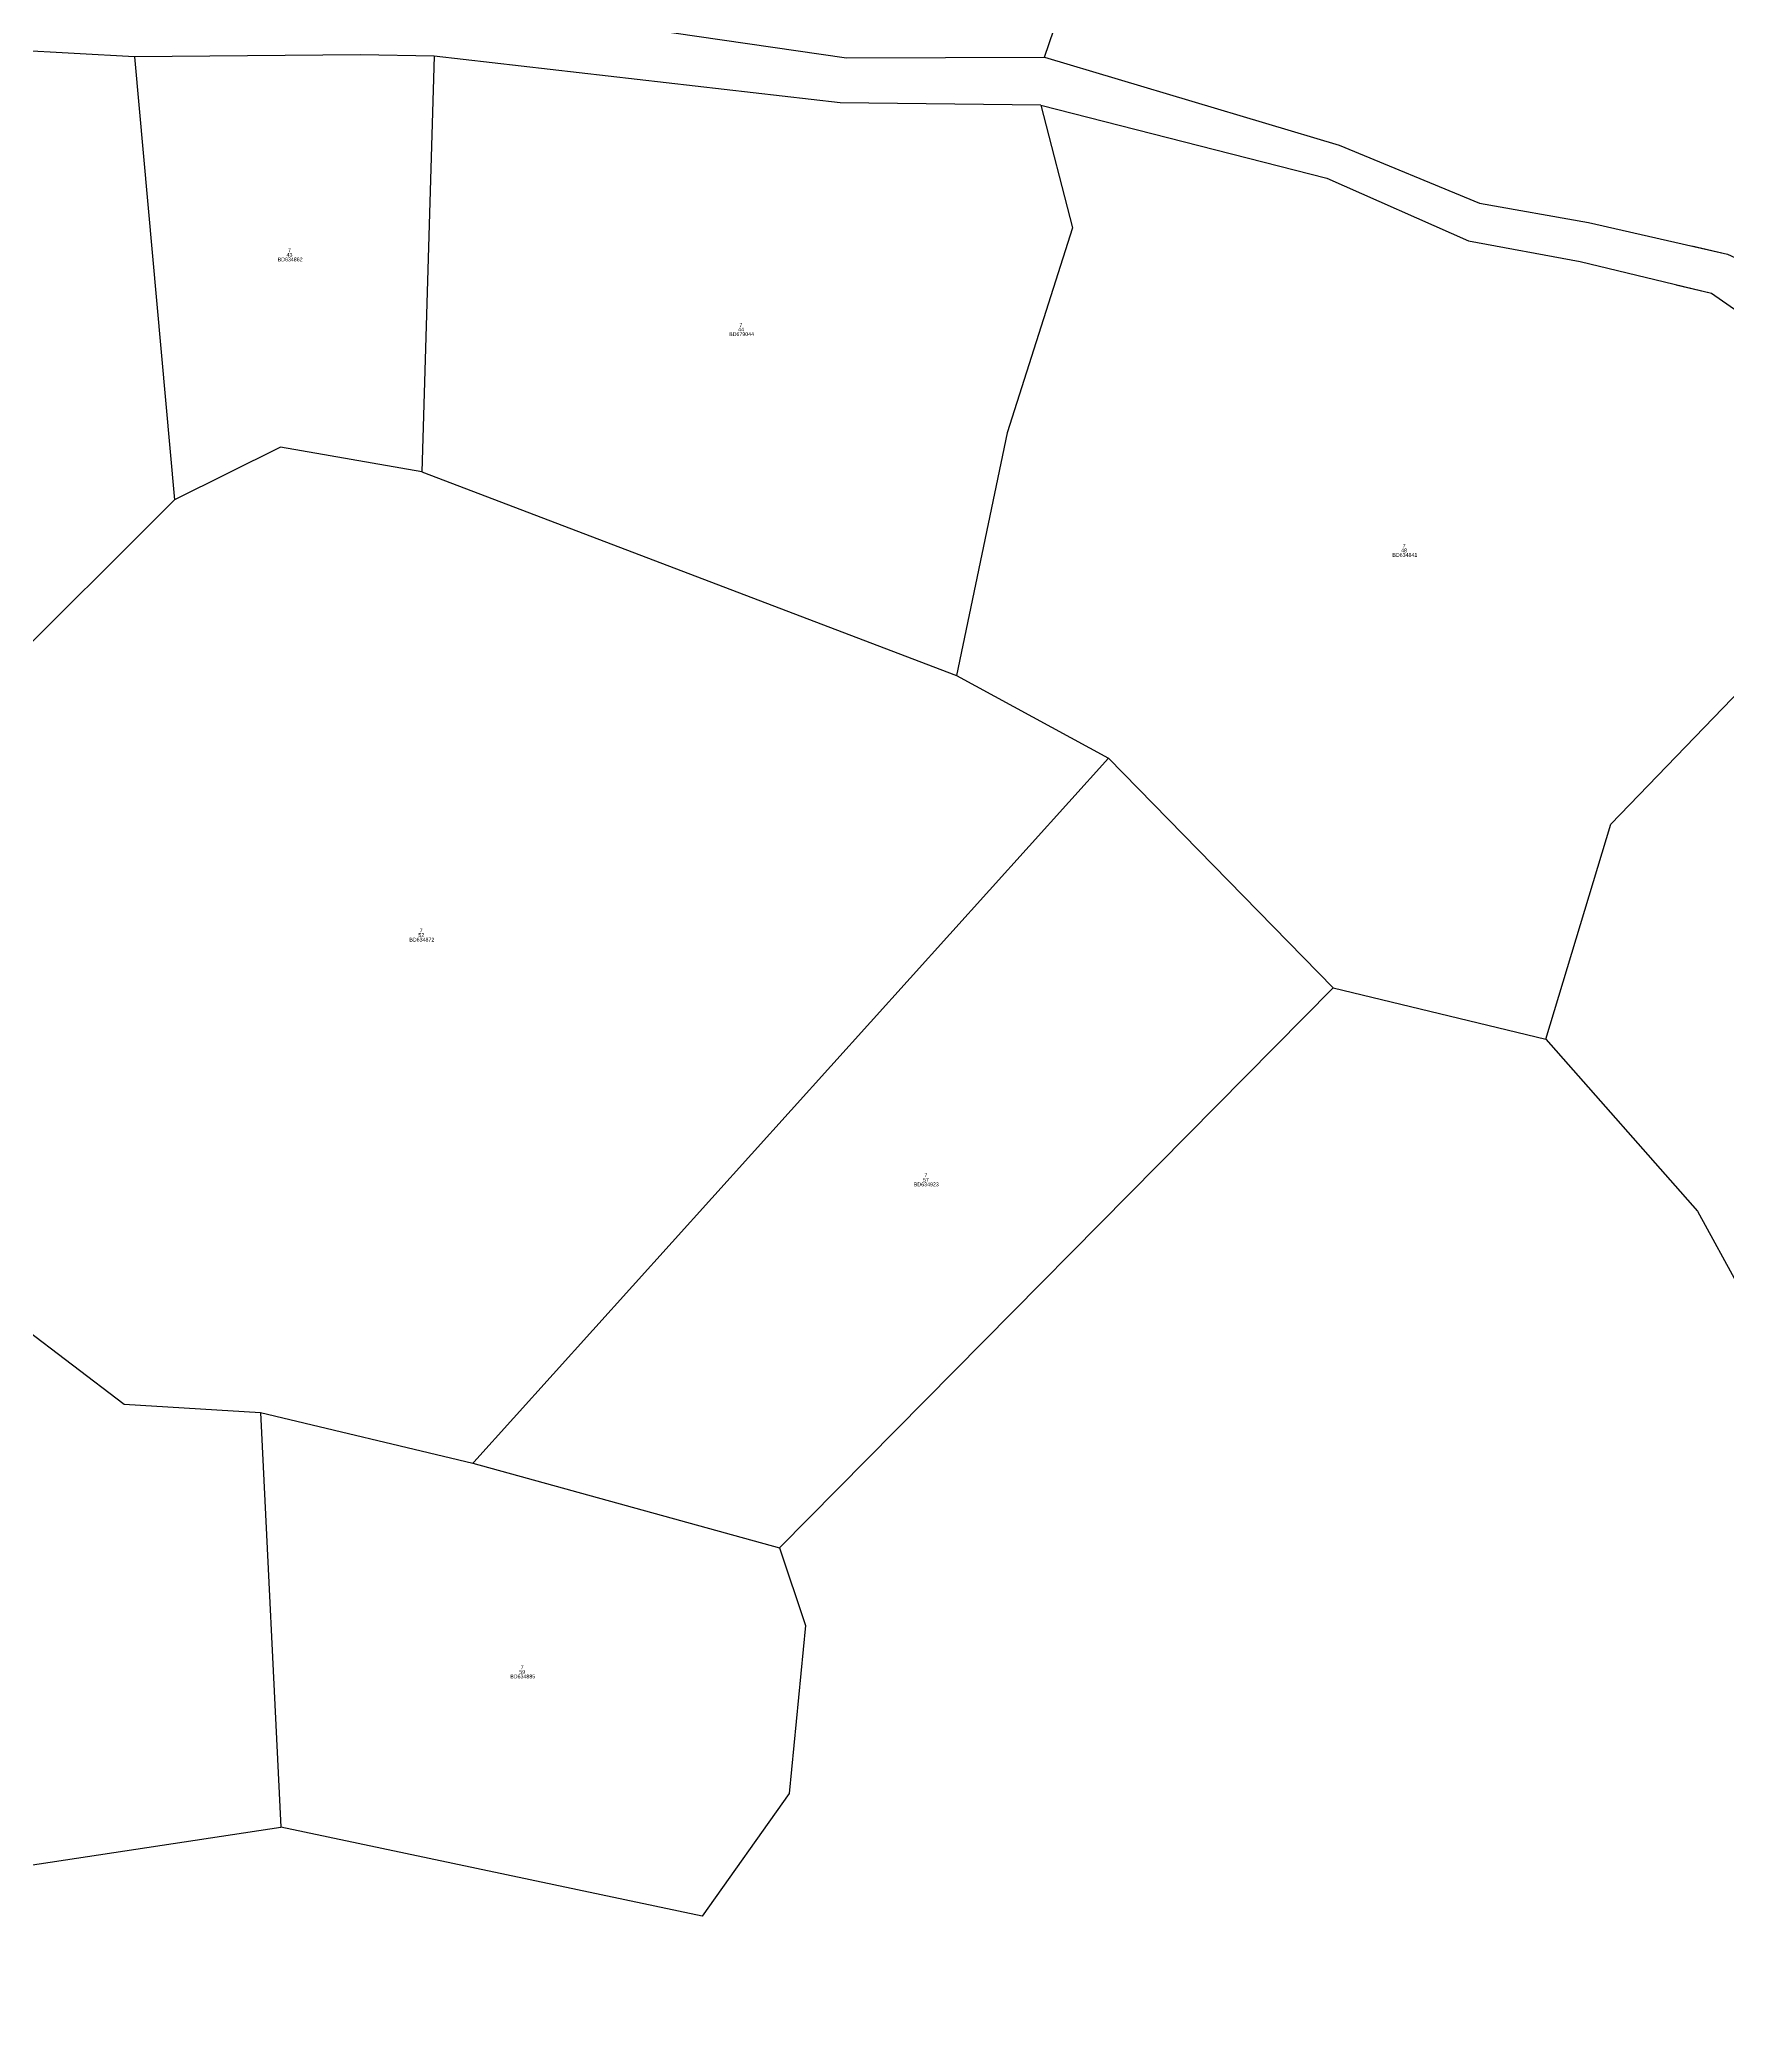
# Model space of a CAD drawing. Extents: x 547915 to 556085, y 1814738 to 1822008.
# Drawn here: x 550693.8 to 550914.5, y 1819323.4 to 1819584.1 of the extents above; entities that cross this region are included whole.
import ezdxf

# ---------------------------------------------------------------- set-up
doc = ezdxf.new("R2010")
doc.units = 0
for name, color, linetype in [('Level 10', 7, 'Continuous'), ('Level 20', 7, 'Continuous'), ('Level 23', 7, 'Continuous')]:
    doc.layers.add(name, color=color, linetype=linetype)

msp = doc.modelspace()

# ---------------------------------------------------------------- linework, layer by layer
at = {"layer": 'Level 10'}
for p, q in [((550706.13, 1819581.85), (550711.39, 1819523.89)), ((550745.36, 1819581.95), (550743.75, 1819527.58)), ((550743.75, 1819527.58), (550813.69, 1819500.92)), ((550678.55, 1819491.16), (550711.39, 1819523.89)), ((550813.69, 1819500.92), (550833.55, 1819490.1)), ((550750.52, 1819397.98), (550833.55, 1819490.1)), ((550833.55, 1819490.1), (550862.97, 1819460.04)), ((550790.54, 1819386.79), (550862.97, 1819460.04)), ((550862.97, 1819460.04), (550890.78, 1819453.33)), ((550722.62, 1819404.49), (550750.4, 1819397.85)), ((550722.62, 1819404.49), (550725.27, 1819350.24)), ((550750.4, 1819397.85), (550750.52, 1819397.98)), ((550750.4, 1819397.85), (550790.54, 1819386.79))]:
    msp.add_line(p, q, dxfattribs=at)
for points in [[(550825.2, 1819581.81), (550837.35, 1819617.5), (550849.39, 1819682.27)], [(550824.72, 1819575.55), (550828.84, 1819559.5), (550820.32, 1819532.67), (550813.69, 1819500.92)], [(550743.75, 1819527.58), (550725.23, 1819530.78), (550711.39, 1819523.89)], [(550890.78, 1819453.33), (550899.26, 1819481.49), (550923.7, 1819506.78), (550948.39, 1819521.67)], [(550890.78, 1819453.33), (550910.63, 1819430.84), (550916.17, 1819420.7), (550918.51, 1819413.09)], [(550677.69, 1819426.16), (550704.81, 1819405.58), (550722.62, 1819404.49)], [(550790.54, 1819386.79), (550793.92, 1819376.62), (550791.79, 1819354.63), (550780.42, 1819338.61), (550725.27, 1819350.24)], [(550678.52, 1819323.42), (550684.07, 1819337.97), (550692.23, 1819345.21), (550725.27, 1819350.24)]]:
    msp.add_lwpolyline(points, dxfattribs=at)
at = {"layer": 'Level 23'}
for points in [[(550734.53, 1819591.17), (550799.28, 1819581.72), (550825.2, 1819581.81)], [(550706.13, 1819581.85), (550690.34, 1819582.75), (550653.75, 1819577.94), (550628.95, 1819572.66)], [(550745.36, 1819581.95), (550735.69, 1819582.12), (550706.13, 1819581.85)], [(550824.72, 1819575.55), (550798.46, 1819575.84), (550745.36, 1819581.95)], [(550825.2, 1819581.81), (550863.72, 1819570.33), (550882.11, 1819562.73), (550896.37, 1819560.18), (550914.52, 1819556.07), (550932.98, 1819547.53)], [(550824.72, 1819575.55), (550862.14, 1819565.99), (550880.67, 1819557.8), (550895.26, 1819555.1), (550912.43, 1819550.94), (550928.79, 1819539.57), (550948.39, 1819521.67)], [(550909.88, 1819557.12), (550914.52, 1819556.07), (550932.98, 1819547.53)], [(550907.84, 1819552.05), (550912.43, 1819550.94), (550928.79, 1819539.57), (550948.39, 1819521.67)]]:
    msp.add_lwpolyline(points, dxfattribs=at)

# ---------------------------------------------------------------- texts
at = {"layer": 'Level 20'}
for s, p in [('BD634862', (550724.87, 1819555.11)), ('43', (550726.04, 1819555.71)), ('7', (550726.23, 1819556.31)), ('7', (550785.28, 1819546.54)), ('BD679044', (550783.93, 1819545.34)), ('44', (550785.11, 1819545.94)), ('BD634841', (550870.7, 1819516.44)), ('48', (550871.85, 1819517.04)), ('7', (550872.04, 1819517.64)), ('BD634872', (550742.1, 1819466.11)), ('52', (550743.28, 1819466.71)), ('7', (550743.45, 1819467.31)), ('57', (550809.29, 1819434.69)), ('7', (550809.47, 1819435.29)), ('BD634923', (550808.1, 1819434.09)), ('BD634885', (550755.3, 1819369.71)), ('59', (550756.48, 1819370.31)), ('7', (550756.66, 1819370.91))]:
    msp.add_text(s, height=0.5, dxfattribs=at).set_placement(p)

doc.saveas('drawing.dxf')
